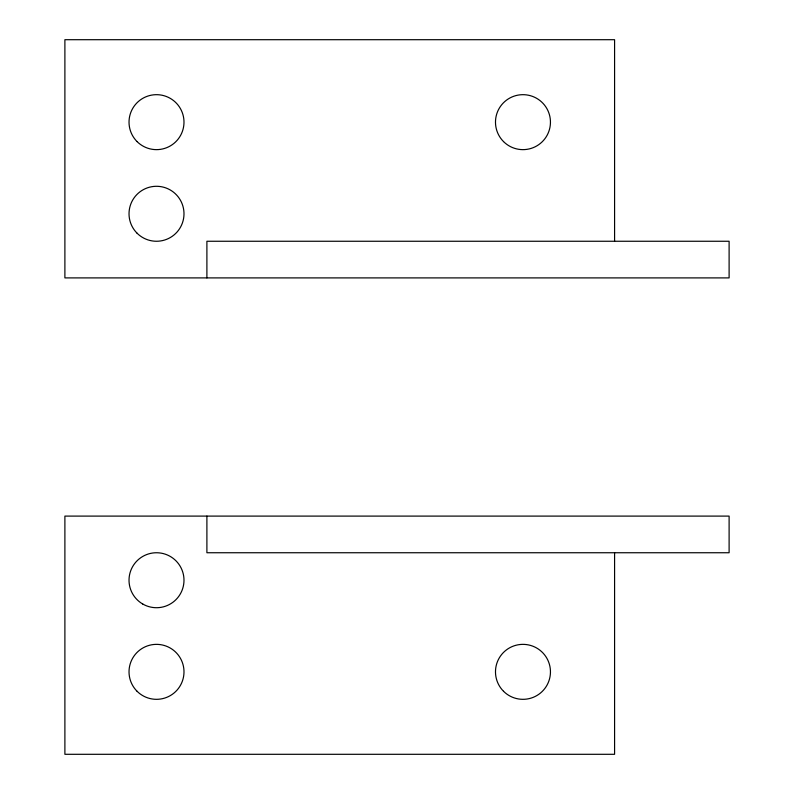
<?xml version="1.0" encoding="UTF-8"?>
<svg xmlns="http://www.w3.org/2000/svg" width="794" height="794" viewBox="0 0 794 794"><rect width="100%" height="100%" fill="white"/><g stroke="black" fill="none" stroke-linecap="round" stroke-linejoin="round"><path stroke-width="1.19" d="M614.586 241.257L614.586 39.7L64.89 39.7L64.89 277.9L729.11 277.9L729.11 241.257L206.897 241.257L206.897 277.9M614.586 552.743L614.586 754.3L64.89 754.3L64.89 516.1L729.11 516.1L729.11 552.743L206.897 552.743L206.897 516.1M137.074 141.59A27.482 27.482 0 0 0 183.057 129.263A27.482 27.482 0 0 0 149.401 95.608A27.482 27.482 0 0 0 137.074 141.59M137.074 233.208A27.482 27.482 0 0 0 183.057 220.881A27.482 27.482 0 0 0 149.401 187.225A27.482 27.482 0 0 0 137.074 233.208M503.535 141.59A27.482 27.482 0 0 0 549.517 129.263A27.482 27.482 0 0 0 515.862 95.608A27.482 27.482 0 0 0 503.535 141.59M137.074 691.276A27.482 27.482 0 0 0 183.057 678.959A27.482 27.482 0 0 0 149.401 645.294A27.482 27.482 0 0 0 137.074 691.276M142.771 604.036A27.482 27.482 0 0 0 183.99 580.235A27.482 27.482 0 0 0 142.771 556.425A27.482 27.482 0 0 0 142.771 604.036M503.535 691.276A27.482 27.482 0 0 0 549.517 678.959A27.482 27.482 0 0 0 515.862 645.294A27.482 27.482 0 0 0 503.535 691.276"/></g></svg>
